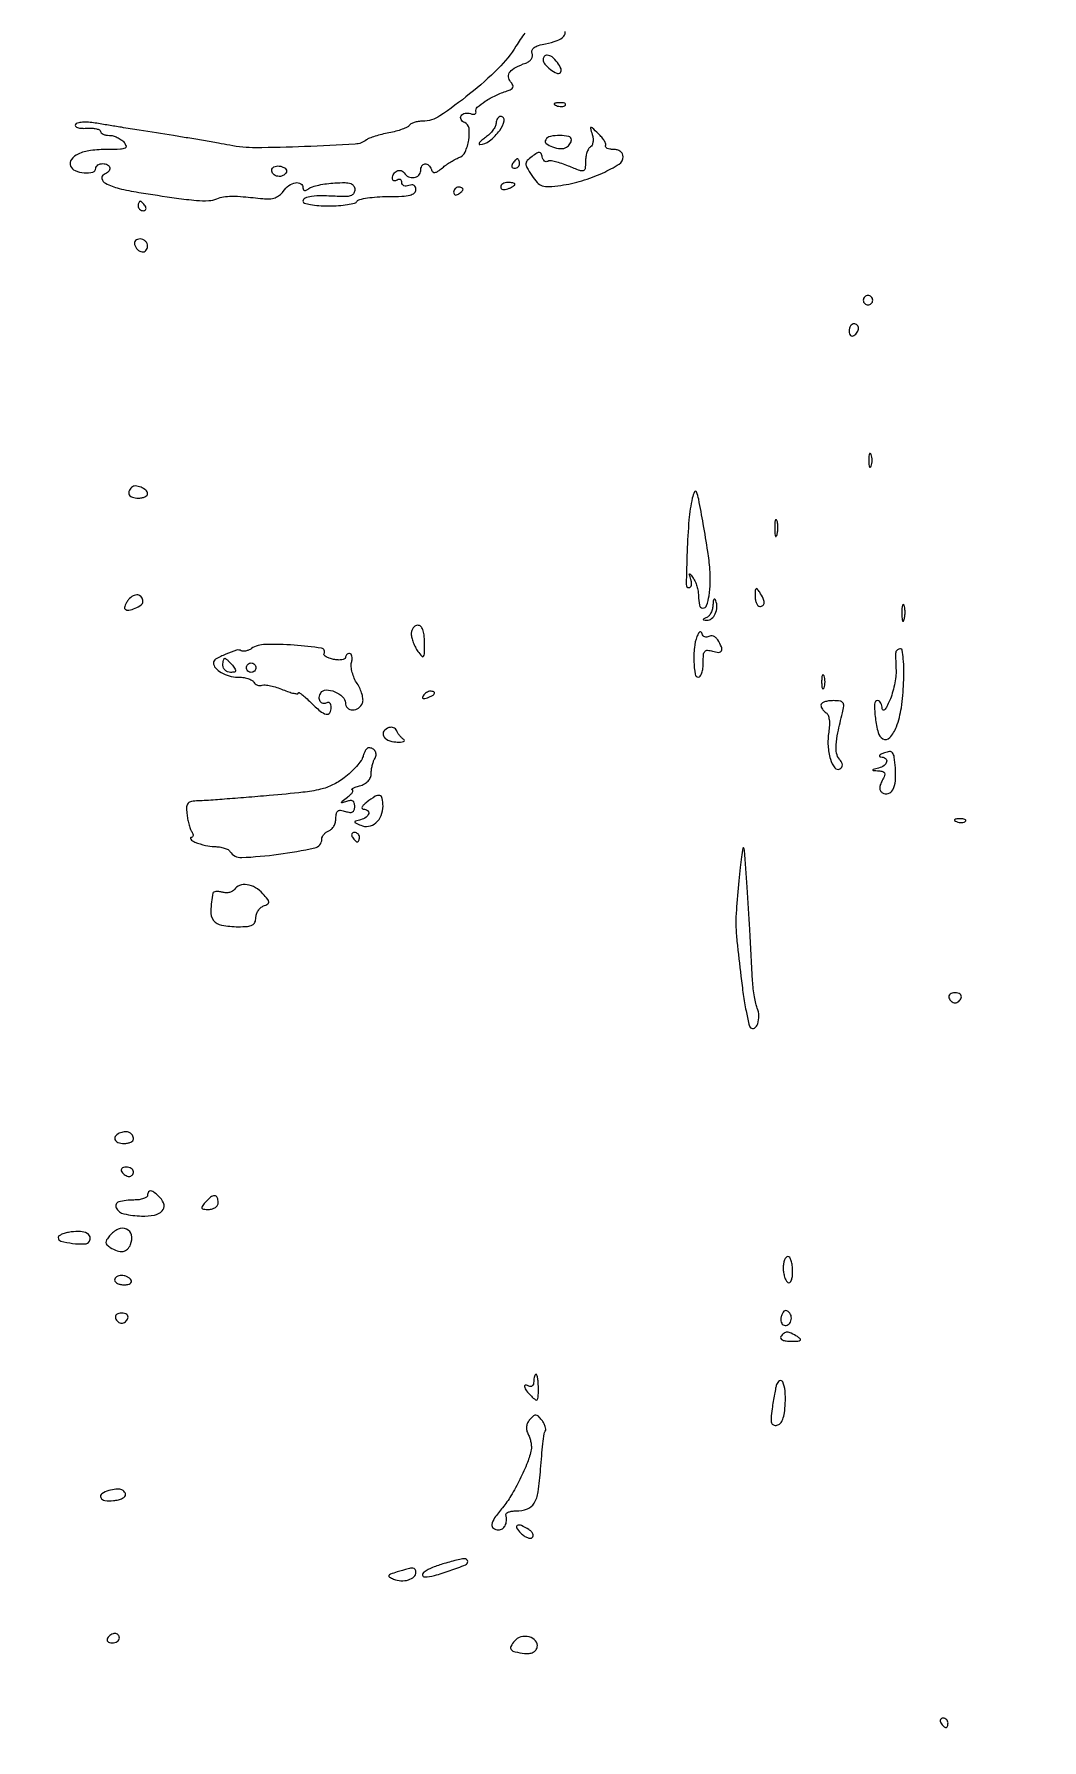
# Model space of a CAD drawing. Extents: x 0 to 4160, y 0 to 3120.
# Drawn here: x 2236.9 to 2450.9, y 1433.4 to 1795.5 of the extents above; entities that cross this region are included whole.
import ezdxf

# ---------------------------------------------------------------- set-up
doc = ezdxf.new("R2010")
doc.units = 0

msp = doc.modelspace()

# ---------------------------------------------------------------- linework, layer by layer
for points in [[(4159.499279, 606.274193, 0.000001), (4159.667734, 974.478125, 0.000057)], [(757.647081, 3119.740147, 0.000002), (520.492565, 3119.487217, 0.4139)], [(1964.75, 0.149832, 0.000016), (2717.930904, 0.232101, 0.000028), (3351.473438, 0.357111)], [(2341.142253, 1795.693902, 0.016399), (2340.159631, 1794.371479, 0.015267), (2339.241005, 1792.956147, -0.061749), (2335.506317, 1788.227774, -0.025322), (2329.393163, 1782.775648, -0.021473), (2323.057939, 1778.110468, -0.149037), (2319.415215, 1777, 0.035522), (2318.49571, 1776.934593, 0.040038), (2317.631864, 1776.73955, 0.0439), (2316.938224, 1776.454559, 0.135735), (2316.570062, 1776.113363, -0.14433), (2316.139623, 1775.727736, -0.022622), (2315.07825, 1775.280714, -0.023561), (2313.741266, 1774.857923, -0.018607), (2312.261045, 1774.523877, 0.013769), (2310.747825, 1774.197735, 0.015405), (2309.311057, 1773.799132, 0.014823), (2308.113862, 1773.387622, 0.075161), (2307.5, 1773.043639, -0.151646), (2305.077273, 1772.132263, -0.004703), (2294.335033, 1771.601165, -0.008809), (2283.994777, 1771.36974, -0.048254), (2278.43718, 1771.880659, 0.003079), (2276.052933, 1772.319326, 0.001356), (2272.894047, 1772.871597, 0.001342), (2269.541147, 1773.43916, 0.001802), (2266.5, 1773.934299, -0.000067), (2259.217145, 1775.09411, -0.000402), (2255.430635, 1775.700759, -0.000719), (2252.700824, 1776.144387, -0.000647), (2249.875595, 1776.611448, 0.026124), (2248.445013, 1776.773642, 0.035362), (2247.144392, 1776.760586, 0.038168), (2246.121294, 1776.598595, 0.198521), (2245.667475, 1776.270981, 0.332206), (2245.69777, 1775.927215, 0.132877), (2246.117864, 1775.653647, 0.064426), (2246.939626, 1775.500423, 0.02878), (2248.041881, 1775.502492, -0.026772), (2249.17552, 1775.509167, -0.043258), (2250.131053, 1775.380251, -0.054483), (2250.801869, 1775.15091, -0.290944), (2251, 1774.839235, 0.208802), (2251.140104, 1774.518367, 0.081952), (2251.551532, 1774.246525, 0.062432), (2252.158761, 1774.061584, 0.04276), (2252.877555, 1774, -0.067559), (2253.687666, 1773.890037, -0.044533), (2254.569265, 1773.559375, -0.044279), (2255.385461, 1773.074176, -0.063393), (2256, 1772.5, -0.1008), (2256.415819, 1771.723791, -0.3795), (2256.202235, 1771.263604, -0.095188), (2255.213785, 1771.041494, -0.007808), (2252.556703, 1771, 0.031376), (2248.876042, 1770.768804, 0.073284), (2246.223887, 1770.029744, 0.133594), (2244.824359, 1768.889427, 0.252121), (2244.644227, 1767.484746, 0.207704), (2245.607259, 1766.503425, 0.073873), (2247.558736, 1766.030534, 0.086029), (2249.363263, 1766.177698, 0.341907), (2250, 1767, -0.148195), (2250.115568, 1767.381354, -0.098894), (2250.440625, 1767.70625, -0.082425), (2250.926543, 1767.925306, -0.064853), (2251.5, 1768, -0.121434), (2252.513266, 1767.750227, -0.249695), (2252.960226, 1767.094158, -0.227549), (2252.681271, 1766.302588, -0.108689), (2251.75, 1765.708333, 0.381823), (2251.282306, 1764.83123, 0.216348), (2252.081681, 1763.813351, 0.058652), (2254.934274, 1762.73388, 0.022369), (2259.105532, 1761.888925, 0.002632), (2267.1322, 1760.676916, 0.01556), (2271.355099, 1760.195617, 0.029539), (2273.984297, 1760.134327, 0.092359), (2275.703543, 1760.518693, -0.060243), (2277.142586, 1760.938431, -0.03991), (2278.859518, 1761.082452, -0.023442), (2281.325816, 1760.97642, -0.005348), (2285.484163, 1760.556934, 0.042641), (2286.903499, 1760.520019, 0.071935), (2288.067547, 1760.75944, 0.081396), (2289.015751, 1761.288464, 0.072237), (2289.790867, 1762.111809, -0.084677), (2290.997508, 1763.331638, -0.110933), (2292.436672, 1763.941669, -0.187072), (2293.527047, 1763.732068, -0.258278), (2294, 1762.877555, 0.100099), (2294.084378, 1762.460308, 0.263808), (2294.317645, 1762.280809, 0.159602), (2294.701203, 1762.349231, 0.038749), (2295.25, 1762.701401, -0.088365), (2295.999304, 1763.083638, -0.020206), (2297.38125, 1763.443926, -0.020287), (2299.031278, 1763.734063, -0.018532), (2300.75, 1763.900314, -0.015361), (2302.947695, 1763.963296, -0.079226), (2304.145468, 1763.769764, -0.170454), (2304.764437, 1763.293355, -0.145299), (2305, 1762.499851, -0.124392), (2304.807034, 1761.736216, -0.163865), (2304.285405, 1761.249361, -0.095113), (2303.327038, 1761.018455, -0.025373), (2301.75, 1761.024699, 0.010038), (2298.10434, 1761.150962, 0.036517), (2295.792694, 1761.01568, 0.066208), (2294.43164, 1760.648241, 0.302472), (2294, 1760, 0.331172), (2294.290799, 1759.609106, 0.027462), (2295.598289, 1759.29375, 0.028158), (2297.35528, 1759.072152, 0.017292), (2299.440983, 1759, 0.017115), (2301.570094, 1759.072902, 0.023783), (2303.465225, 1759.29375, 0.021638), (2304.967949, 1759.60908, 0.194165), (2305.5, 1760, -0.199798), (2306.045623, 1760.391852, -0.019282), (2307.68165, 1760.70625, -0.022144), (2309.738245, 1760.927181, -0.015685), (2312.059017, 1761, 0.010971), (2315.026814, 1761.065126, 0.049656), (2316.738676, 1761.3118, 0.1081), (2317.661849, 1761.766551, 0.228277), (2318, 1762.468615, 0.094119), (2317.893789, 1763.027855, 0.166113), (2317.592642, 1763.382077, 0.151899), (2317.114961, 1763.496694, 0.075244), (2316.5, 1763.361626, -0.069008), (2315.926317, 1763.228143, -0.116977), (2315.440625, 1763.29762, -0.152575), (2315.120613, 1763.555236, -0.148627), (2315, 1763.952028, 0.095723), (2314.923227, 1764.34937, 0.173661), (2314.70625, 1764.593972, 0.171987), (2314.381563, 1764.646585, 0.093667), (2314, 1764.5, -0.076764), (2313.617617, 1764.338175, -0.154201), (2313.29375, 1764.357263, -0.186277), (2313.079239, 1764.550471, -0.117858), (2313, 1764.881966, -0.138532), (2313.264632, 1765.818768, -0.149267), (2313.974803, 1766.446462, -0.175852), (2314.825534, 1766.514097, -0.189317), (2315.489919, 1766.016312, 0.148211), (2316.394759, 1765.217983, 0.14235), (2317.606002, 1765.040044, 0.164492), (2318.603607, 1765.53804, 0.19796), (2319, 1766.5, -0.12146), (2319.249826, 1767.513254, -0.249401), (2319.90608, 1767.960771, -0.229948), (2320.691619, 1767.680796, -0.11042), (2321.270567, 1766.75, 0.120097), (2321.588854, 1766.259426, 0.229997), (2322.026466, 1766.122098, 0.115004), (2322.652614, 1766.370053, 0.023562), (2323.603901, 1767.098, -0.020862), (2324.448811, 1767.751807, -0.016103), (2325.420319, 1768.394786, -0.016375), (2326.368209, 1768.937137, -0.037054), (2327.124846, 1769.268589, 0.202556), (2328.434926, 1770.461238, 0.067512), (2329.211785, 1772.992662, 0.07092), (2329.26569, 1775.518265, 0.277869), (2328.346146, 1776.697413, -0.078664), (2327.881209, 1776.965729, -0.106886), (2327.578444, 1777.342119, -0.124097), (2327.484773, 1777.765943, -0.131795), (2327.606894, 1778.172958, -0.119871), (2327.939116, 1778.500707, -0.081636), (2328.434789, 1778.697022, -0.074261), (2329.01447, 1778.735304, -0.071145), (2329.589155, 1778.604162, 0.056955), (2330.10375, 1778.471327, 0.130117), (2330.498706, 1778.518929, 0.203576), (2330.712726, 1778.730816, 0.157488), (2330.738004, 1779.061332, -0.278126), (2331.01847, 1779.947675, -0.034505), (2332.695062, 1781.229681, -0.035791), (2334.931793, 1782.487512, -0.034023), (2337.362624, 1783.437914, 0.039457), (2338.240672, 1783.792246, 0.18849), (2338.596779, 1784.185589, 0.215147), (2338.566709, 1784.680471, 0.052097), (2338.100293, 1785.379154, -0.15261), (2337.660527, 1786.449488, -0.195688), (2337.971919, 1787.457794, -0.105072), (2339.169263, 1788.41695, -0.030565), (2341.353754, 1789.353195, 0.071101), (2342.037732, 1789.714301, 0.093479), (2342.521285, 1790.226479, 0.108141), (2342.740391, 1790.8179, 0.127118), (2342.67287, 1791.410105, -0.179539), (2342.665569, 1792.066849, -0.153559), (2343.085907, 1792.621024, -0.082388), (2344.017876, 1793.074371, -0.025728), (2345.534036, 1793.440407, 0.040315), (2347.95439, 1794.099929, 0.115354), (2349.407268, 1795.044165, 0.260338), (2349.673522, 1796.063794, 0.19317)]]:
    msp.add_lwpolyline(points, format="xyb")
for points in [[(2345, 1790.122445, 0.17682), (2345.369858, 1789.109282, 0.055171), (2346.560975, 1787.975998, 0.057489), (2347.886757, 1787.189476, 0.310978), (2348.666667, 1787.333333, 0.310978), (2348.810524, 1788.113243, 0.057489), (2348.024002, 1789.439025, 0.055171), (2346.890718, 1790.630142, 0.17682), (2345.877555, 1791, 0.099038), (2345.542647, 1790.933005, 0.097945), (2345.257782, 1790.742218, 0.097945), (2345.066995, 1790.457353, 0.099038)], [(2335, 1776.556704, -0.115592), (2334.844548, 1775.893271, -0.04435), (2334.347139, 1775.080094, -0.040914), (2333.627872, 1774.259007, -0.039673), (2332.777494, 1773.556704, 0.018187), (2331.98765, 1772.959517, 0.050022), (2331.493522, 1772.467055, 0.167046), (2331.384778, 1772.174687, 0.431676), (2331.527494, 1772.033269, 0.161397), (2333.626567, 1772.809569, 0.063411), (2335.800387, 1775.051924, 0.109798), (2336.72804, 1777.104294, 0.475856), (2336, 1778, 0.142884), (2335.618659, 1777.888754, 0.099624), (2335.29375, 1777.576032, 0.084255), (2335.074848, 1777.108393, 0.067526)], [(2347.8125, 1780.316886, 0.051402), (2348.359369, 1780.160852, 0.05415), (2348.916927, 1780.123424, 0.060344), (2349.402231, 1780.202593, 0.126455), (2349.729167, 1780.395833, 0.296942), (2349.77538, 1780.614691, 0.208169), (2349.592839, 1780.799335, 0.077125), (2349.112848, 1780.910055, 0.028489), (2348.416667, 1780.921053, 0.018894), (2347.670344, 1780.862007, 0.168741), (2347.37858, 1780.720685, 0.470617), (2347.395823, 1780.538436, 0.054073)], [(2355.441957, 1774.182877, -0.052897), (2355.609226, 1773.364586, -0.061526), (2355.587833, 1772.57116, -0.071563), (2355.391612, 1771.920117, -0.146434), (2355.040677, 1771.52514, 0.127718), (2354.640704, 1771.10697, 0.046279), (2354.305699, 1770.349917, 0.042169), (2354.076887, 1769.414217, 0.038905), (2354, 1768.427563, -0.028416), (2353.914207, 1766.91919, -0.309391), (2353.536154, 1766.48266, -0.157015), (2352.781278, 1766.52386, -0.007442), (2350.393766, 1767.479941, 0.018573), (2348.952944, 1768.02003, 0.024744), (2347.606551, 1768.395584, 0.023458), (2346.490868, 1768.593576, 0.172249), (2345.969448, 1768.481118, -0.168575), (2345.632395, 1768.4059, -0.144297), (2345.296007, 1768.548543, -0.104371), (2345.010668, 1768.904931, -0.061447), (2344.825682, 1769.420647, 0.05936), (2344.575339, 1770.127813, 0.273458), (2344.225957, 1770.355775, 0.153125), (2343.693682, 1770.214382, 0.018161), (2342.672504, 1769.51598, 0.034406), (2341.63031, 1768.62929, 0.19791), (2341.349837, 1767.977368, 0.13614), (2341.558843, 1767.175904, 0.013582), (2342.609758, 1765.472833, 0.039225), (2343.761144, 1763.984528, 0.127502), (2344.79597, 1763.306093, 0.098035), (2346.187004, 1763.122503, 0.018), (2348.777872, 1763.383032, 0.038427), (2353.229765, 1764.346043, 0.035002), (2357.628338, 1766.000796, 0.032244), (2361.141008, 1767.893698, 0.258558), (2362, 1769.44377, 0.122523), (2361.84694, 1770.059009, 0.109415), (2361.41923, 1770.561047, 0.094133), (2360.75787, 1770.888303, 0.068051), (2359.940983, 1771, -0.035051), (2359.17949, 1771.053448, -0.07125), (2358.604417, 1771.220313, -0.129643), (2358.302285, 1771.465893, -0.287769), (2358.282355, 1771.75, 0.214103), (2358.310502, 1772.160119, 0.045422), (2357.995228, 1772.822749, 0.039997), (2357.456325, 1773.58593, 0.028691), (2356.742652, 1774.34872, 0.003048), (2355.424637, 1775.58942, 0.222547), (2355.149442, 1775.677917, 0.460487), (2355.039095, 1775.509821, 0.006287)], [(2345.544496, 1773.071996, 0.375307), (2345.678219, 1772.26646, 0.087041), (2346.976219, 1771.532609, 0.068834), (2348.707895, 1771.175318, 0.156149), (2349.991051, 1771.494469, 0.060317), (2350.376989, 1771.80279, 0.050913), (2350.703621, 1772.211276, 0.053188), (2350.92608, 1772.653046, 0.090299), (2351, 1773.059017, 0.34994), (2350.437844, 1773.763875, 0.05554), (2348.554111, 1773.978306, 0.052263), (2346.54254, 1773.772305, 0.205506)], [(2290.15435, 1765.75435, -0.166888), (2289.203621, 1765.289608, -0.144201), (2288.102544, 1765.470109, -0.184695), (2287.445826, 1766.165772, -0.240722), (2287.515713, 1767.025424, -0.140905), (2287.840444, 1767.320303, -0.078956), (2288.353939, 1767.478978, -0.068155), (2288.971361, 1767.482694, -0.05915), (2289.599242, 1767.323543, -0.057172), (2290.204266, 1767.008079, -0.160337), (2290.492838, 1766.634705, -0.194905), (2290.473898, 1766.213824, -0.089096)], [(2338.5, 1768, 0.082592), (2338.343488, 1767.6179, 0.161196), (2338.3746, 1767.29375, 0.182303), (2338.586039, 1767.078288, 0.108972), (2338.940983, 1767, 0.093332), (2339.345238, 1767.076123, 0.09642), (2339.688914, 1767.29375, 0.099167), (2339.918938, 1767.618444, 0.105053), (2340, 1768, 0.042167), (2339.967655, 1768.382849, 0.061769), (2339.870461, 1768.70625, 0.081139), (2339.727648, 1768.92554, 0.210953), (2339.559017, 1769, 0.151918), (2339.34829, 1768.934461, 0.038439), (2339.066025, 1768.70625, 0.035638), (2338.768994, 1768.382774, 0.029505)], [(2336, 1763.031385, 0.184534), (2336.122486, 1762.710807, 0.147206), (2336.440625, 1762.516384, 0.100118), (2336.925634, 1762.488865, 0.055937), (2337.5, 1762.638374, 0.02136), (2338.074558, 1762.887494, 0.030395), (2338.559375, 1763.160341, 0.030693), (2338.912889, 1763.420671, 0.222225), (2339, 1763.606989, 0.289661), (2338.903916, 1763.758929, 0.046727), (2338.559375, 1763.884553, 0.039339), (2338.074824, 1763.971531, 0.024748), (2337.5, 1764, 0.062722), (2336.926468, 1763.92777, 0.08088), (2336.440625, 1763.715469, 0.098158), (2336.115494, 1763.400789, 0.152681)], [(2259, 1759, 0.105053), (2259.081062, 1758.618444, 0.099167), (2259.311086, 1758.29375, 0.09642), (2259.654762, 1758.076123, 0.093332), (2260.059017, 1758, 0.108972), (2260.413961, 1758.078288, 0.182303), (2260.6254, 1758.29375, 0.161196), (2260.656512, 1758.6179, 0.082592), (2260.5, 1759, 0.029505), (2260.231006, 1759.382774, 0.035638), (2259.933975, 1759.70625, 0.038439), (2259.65171, 1759.934461, 0.151918), (2259.440983, 1760, 0.210953), (2259.272352, 1759.92554, 0.081139), (2259.129539, 1759.70625, 0.061769), (2259.032345, 1759.382849, 0.042167)], [(2326, 1761.940983, 0.108972), (2326.078288, 1761.586039, 0.182303), (2326.29375, 1761.3746, 0.161196), (2326.6179, 1761.343488, 0.082592), (2327, 1761.5, 0.029505), (2327.382774, 1761.768994, 0.035638), (2327.70625, 1762.066025, 0.038439), (2327.934461, 1762.34829, 0.151918), (2328, 1762.559017, 0.210953), (2327.92554, 1762.727648, 0.081139), (2327.70625, 1762.870461, 0.061769), (2327.382849, 1762.967655, 0.042167), (2327, 1763, 0.105053), (2326.618444, 1762.918938, 0.099167), (2326.29375, 1762.688914, 0.09642), (2326.076123, 1762.345238, 0.093332)], [(2258.229167, 1750.8125, 0.113253), (2258.877068, 1749.749304, 0.165501), (2259.846361, 1749.257027, 0.244413), (2260.653027, 1749.540134, 0.190724), (2261, 1750.416667, 0.099038), (2260.879125, 1751.020927, 0.097945), (2260.534896, 1751.534896, 0.097945), (2260.020927, 1751.879125, 0.099038), (2259.416667, 1752, 0.077096), (2258.841384, 1751.910766, 0.119977), (2258.414714, 1751.651172, 0.144529), (2258.204183, 1751.264262, 0.134046)], [(2413, 1739, 0.099038), (2413.076342, 1738.618362, 0.097945), (2413.29375, 1738.29375, 0.097945), (2413.618362, 1738.076342, 0.099038), (2414, 1738, 0.099038), (2414.381638, 1738.076342, 0.097945), (2414.70625, 1738.29375, 0.097945), (2414.923658, 1738.618362, 0.099038), (2415, 1739, 0.099038), (2414.923658, 1739.381638, 0.097945), (2414.70625, 1739.70625, 0.097945), (2414.381638, 1739.923658, 0.099038), (2414, 1740, 0.099038), (2413.618362, 1739.923658, 0.097945), (2413.29375, 1739.70625, 0.097945), (2413.076342, 1739.381638, 0.099038)], [(2410, 1732.440983, 0.066118), (2410.073267, 1731.889346, 0.138808), (2410.29375, 1731.521475, 0.191142), (2410.620352, 1731.392057, 0.139169), (2411, 1731.5, 0.06081), (2411.382515, 1731.806203, 0.051032), (2411.70625, 1732.2129, 0.053229), (2411.926698, 1732.653442, 0.089642), (2412, 1733.059017, 0.105429), (2411.923444, 1733.418051, 0.099231), (2411.70625, 1733.723586, 0.096318), (2411.381732, 1733.928382, 0.092995), (2411, 1734, 0.153634), (2410.618621, 1733.879982, 0.097988), (2410.29375, 1733.542039, 0.080552), (2410.074545, 1733.037096, 0.062283)], [(2414.157895, 1705, 0.017491), (2414.189089, 1704.10856, 0.078554), (2414.306058, 1703.601562, 0.447206), (2414.474999, 1703.540618, 0.174857), (2414.662281, 1703.75, 0.057986), (2414.818615, 1704.320008, 0.037979), (2414.87034, 1705, 0.037979), (2414.818615, 1705.679992, 0.057986), (2414.662281, 1706.25, 0.174857), (2414.474999, 1706.459382, 0.447206), (2414.306058, 1706.398438, 0.078554), (2414.189089, 1705.89144, 0.017491)], [(2257.597766, 1699.264432, 0.104297), (2257.047981, 1698.420792, 0.235241), (2257.116527, 1697.680805, 0.186855), (2257.79516, 1697.16822, 0.069473), (2259, 1697, 0.042713), (2259.765672, 1697.065528, 0.06238), (2260.4125, 1697.262322, 0.081888), (2260.850784, 1697.551578, 0.208972), (2261, 1697.893011, 0.218907), (2260.6448, 1698.665438, 0.081579), (2259.599301, 1699.300655, 0.081237), (2258.401339, 1699.569868, 0.214275)], [(2376.687149, 1697, 0.034188), (2375.980138, 1692.37828, 0.011824), (2375.576411, 1685.635248, 0.004125), (2375.380925, 1678.631277, 0.419981), (2375.999917, 1678, 0.217077), (2376.310418, 1678.141471, 0.126927), (2376.496529, 1678.514062, 0.083311), (2376.521718, 1679.079613, 0.047411), (2376.374283, 1679.75, -0.003969), (2376.054679, 1680.771269, -0.369295), (2376.112588, 1680.903721, -0.360133), (2376.255005, 1680.868834, -0.003906), (2376.890355, 1680, -0.054181), (2377.305236, 1679.267495, -0.029721), (2377.656911, 1678.297024, -0.029268), (2377.899944, 1677.257703, -0.041074), (2377.984687, 1676.309017, 0.048707), (2378.201294, 1674.240317, 0.35144), (2378.919731, 1673.643468, 0.32271), (2379.726703, 1674.203897, 0.0463), (2380.247475, 1676.269857, 0.031337), (2380.499992, 1679.014666, 0.027618), (2380.424845, 1681.889064, 0.018328), (2379.979514, 1685.645108, 0.005083), (2379.005608, 1691.5, 0.00274), (2378.049598, 1696.739486, 0.053295), (2377.575453, 1698.314309, 0.642619), (2377.155066, 1698.326725, 0.059529)], [(2394.194949, 1690.5, 0.012823), (2394.235556, 1689.431793, 0.080377), (2394.356533, 1688.900903, 0.597527), (2394.51666, 1688.883358, 0.087174), (2394.692991, 1689.269032, 0.037336), (2394.832894, 1690.036634, 0.029507), (2394.872264, 1690.880008, 0.030339), (2394.814405, 1691.671085, 0.06278), (2394.655937, 1692.269032, 0.31318), (2394.47713, 1692.386009, 0.333666), (2394.315079, 1692.257153, 0.052471), (2394.212705, 1691.580113, 0.014395)], [(2390.015313, 1676.25, 0.042523), (2390.082804, 1675.388595, 0.062416), (2390.298248, 1674.660938, 0.082215), (2390.618823, 1674.167975, 0.210568), (2391, 1674, 0.163584), (2391.667076, 1674.224247, 0.234725), (2391.939692, 1674.772965, 0.112355), (2391.729028, 1675.698623, 0.031558), (2391, 1677, 0.023197), (2390.479509, 1677.728886, 0.409657), (2390.218347, 1677.762149, 0.220444), (2390.050422, 1677.444209, 0.011293)], [(2256.970806, 1675.464824, 0.033864), (2256.526373, 1674.848855, 0.049489), (2256.230583, 1674.249467, 0.061711), (2256.110333, 1673.75, 0.228452), (2256.214371, 1673.452295, 0.244442), (2256.99884, 1673.204536, 0.056396), (2258.372074, 1673.608705, 0.056345), (2259.622212, 1674.310415, 0.241207), (2260, 1675.047972, 0.156883), (2259.701341, 1675.976398, 0.205727), (2258.946647, 1676.4314, 0.158876), (2257.927527, 1676.247672, 0.096445)], [(2381.078947, 1674.333333, -0.052386), (2380.955917, 1673.467174, -0.054028), (2380.656003, 1672.654962, -0.059791), (2380.234573, 1672.013284, -0.122283), (2379.75, 1671.662281, 0.01027), (2379.10877, 1671.388093, 0.30932), (2379.02218, 1671.245655, 0.36718), (2379.126789, 1671.135049, 0.011982), (2379.781385, 1671.078947, 0.19134), (2380.788991, 1671.409034, 0.112291), (2381.570267, 1672.431512, 0.096643), (2381.908845, 1673.838619, 0.106757), (2381.673277, 1675.217011, 0.11146), (2381.472137, 1675.508521, 0.459692), (2381.286098, 1675.486664, 0.117486), (2381.140493, 1675.097678, 0.021967)], [(2421.194949, 1672.5, 0.012823), (2421.235556, 1671.431793, 0.080377), (2421.356533, 1670.900903, 0.597527), (2421.51666, 1670.883358, 0.087174), (2421.692991, 1671.269032, 0.037336), (2421.832894, 1672.036634, 0.029507), (2421.872264, 1672.880008, 0.030339), (2421.814405, 1673.671085, 0.06278), (2421.655937, 1674.269032, 0.31318), (2421.47713, 1674.386009, 0.333666), (2421.315079, 1674.257153, 0.052471), (2421.212705, 1673.580113, 0.014395)], [(2317, 1668.19113, 0.059826), (2317.099722, 1667.360679, 0.030164), (2317.41125, 1666.351197, 0.029451), (2317.864006, 1665.33332, 0.038509), (2318.4, 1664.467645, 0.020973), (2319.242829, 1663.411015, 0.473128), (2319.584552, 1663.420686, 0.160737), (2319.77549, 1663.960608, 0.005292), (2319.8, 1666.276516, 0.023876), (2319.720351, 1667.943561, 0.066135), (2319.456002, 1669.085092, 0.112847), (2319.013243, 1669.754468, 0.192753), (2318.4, 1670, 0.128338), (2317.866095, 1669.860664, 0.100732), (2317.41125, 1669.468644, 0.089212), (2317.105424, 1668.882224, 0.075834)], [(2283.047746, 1665.05067, -0.041145), (2282.438659, 1664.732173, -0.046503), (2281.809766, 1664.53306, -0.052174), (2281.252543, 1664.471838, -0.140603), (2280.872681, 1664.578687, 0.220051), (2279.863823, 1664.70072, 0.023825), (2277.611163, 1663.851627, 0.022595), (2275.451781, 1662.799767, 0.274695), (2275, 1662.039485, 0.182697), (2275.409462, 1660.956283, 0.078671), (2276.618192, 1659.956718, 0.067512), (2278.309274, 1659.243484, 0.066173), (2280.140983, 1659, -0.035354), (2281.237899, 1658.922342, -0.039926), (2282.267933, 1658.690744, -0.04377), (2283.094723, 1658.352375, -0.136151), (2283.532624, 1657.947214, 0.090192), (2283.868492, 1657.57452, 0.076899), (2284.332419, 1657.318703, 0.077217), (2284.850069, 1657.21576, 0.092297), (2285.341641, 1657.285983, -0.111499), (2285.992034, 1657.353795, -0.024095), (2287.114419, 1657.165314, -0.024008), (2288.420798, 1656.814199, -0.020928), (2289.75, 1656.32535, 0.016074), (2290.996782, 1655.853028, 0.029291), (2292.045312, 1655.56124, 0.033468), (2292.811352, 1655.448644, 0.437554), (2293, 1655.622944, -0.578069), (2293.159969, 1655.715072, -0.03001), (2293.774432, 1655.307422, -0.023321), (2294.624124, 1654.602718, -0.011594), (2295.636364, 1653.636364, 0.020837), (2297.645097, 1651.78842, 0.115513), (2298.942997, 1651.125768, 0.329788), (2299.690425, 1651.437435, 0.135475), (2300, 1652.559017, 0.06068), (2299.932339, 1653.114487, 0.129571), (2299.726548, 1653.49107, 0.191518), (2299.42208, 1653.63237, 0.153598), (2299.069098, 1653.542705, -0.181097), (2298.273435, 1653.385336, -0.222514), (2297.655401, 1653.809012, -0.163768), (2297.468861, 1654.695917, -0.112663), (2297.815983, 1655.671852, -0.261696), (2298.933239, 1656.271773, -0.093345), (2300.769619, 1655.889401, -0.087716), (2302.426028, 1654.836039, -0.210371), (2303, 1653.532224, 0.204544), (2303.449362, 1652.479733, 0.191548), (2304.536837, 1652.038759, 0.156479), (2305.807791, 1652.437086, 0.148639), (2306.641336, 1653.50772, 0.115698), (2306.74538, 1654.267825, 0.043152), (2306.550607, 1655.33464, 0.039878), (2306.127702, 1656.505719, 0.038463), (2305.520014, 1657.609799, -0.041776), (2304.906205, 1658.742675, -0.037834), (2304.465261, 1659.999579, -0.039922), (2304.246243, 1661.189852, -0.089727), (2304.316443, 1662.102078, 0.043304), (2304.440675, 1662.829179, 0.074), (2304.400718, 1663.442486, 0.11121), (2304.21189, 1663.849588, 0.232822), (2303.90638, 1664, 0.09395), (2303.5604, 1663.934411, 0.096603), (2303.266249, 1663.746985, 0.099047), (2303.069359, 1663.467325, 0.104371), (2303, 1663.138672, -0.284952), (2302.817168, 1662.843909, -0.076815), (2302.269049, 1662.670089, -0.053869), (2301.465357, 1662.632993, -0.031854), (2300.511655, 1662.753021, -0.031432), (2299.59095, 1662.98981, -0.058503), (2298.891879, 1663.31164, -0.094455), (2298.506831, 1663.660877, -0.309159), (2298.491798, 1663.986729, 0.539623), (2297.954696, 1665.139224, 0.019059), (2292.121603, 1665.765132, 0.021235), (2285.982431, 1665.926733, 0.137839)], [(2377.683521, 1667.617651, 0.066118), (2377.126215, 1665.283405, 0.034771), (2377.028213, 1662.297198, 0.029316), (2377.284883, 1659.612713, 0.369812), (2378, 1659, 0.258322), (2378.384451, 1659.212827, 0.061193), (2378.70625, 1659.901045, 0.047916), (2378.92727, 1660.892276, 0.030917), (2379, 1662.067388, -0.020266), (2379.067867, 1663.741111, -0.15294), (2379.361269, 1664.466036, -0.245663), (2379.935233, 1664.709315, -0.056673), (2381, 1664.5, 0.058577), (2382.293202, 1664.250874, 0.312643), (2382.879671, 1664.596657, 0.217685), (2382.882432, 1665.422114, 0.034832), (2382.096491, 1666.878115, 0.072191), (2381.685838, 1667.357099, 0.086383), (2381.178513, 1667.66507, 0.09922), (2380.655854, 1667.757728, 0.133596), (2380.197214, 1667.621885, -0.108232), (2379.774836, 1667.473447, -0.126376), (2379.354268, 1667.528043, -0.121824), (2379.000945, 1667.78187, -0.096202), (2378.768931, 1668.193208, 0.110323), (2378.55384, 1668.550809, 0.33614), (2378.291101, 1668.593475, 0.149318), (2377.993702, 1668.2969, 0.030993)], [(2279, 1661.5, -0.020633), (2279.618371, 1660.689039, -0.217533), (2279.691858, 1660.28931, -0.304492), (2279.434686, 1660.057736, -0.035496), (2278.622445, 1660, -0.091307), (2278.003059, 1660.114059, -0.095788), (2277.476593, 1660.440625, -0.099536), (2277.124301, 1660.927707, -0.107348), (2277, 1661.5, -0.023761), (2277.027334, 1662.07485, -0.037907), (2277.110907, 1662.559375, -0.044235), (2277.231422, 1662.90557, -0.294983), (2277.377555, 1663, -0.172217), (2277.587584, 1662.925448, -0.016008), (2278.00989, 1662.559375, -0.019119), (2278.495645, 1662.074554, -0.013852)], [(2284, 1661, -0.099038), (2283.923658, 1660.618362, -0.097945), (2283.70625, 1660.29375, -0.097945), (2283.381638, 1660.076342, -0.099038), (2283, 1660, -0.099038), (2282.618362, 1660.076342, -0.097945), (2282.29375, 1660.29375, -0.097945), (2282.076342, 1660.618362, -0.099038), (2282, 1661, -0.099038), (2282.076342, 1661.381638, -0.097945), (2282.29375, 1661.70625, -0.097945), (2282.618362, 1661.923658, -0.099038), (2283, 1662, -0.099038), (2283.381638, 1661.923658, -0.097945), (2283.70625, 1661.70625, -0.097945), (2283.923658, 1661.381638, -0.099038)], [(2419.898683, 1664.25, 0.032854), (2419.867485, 1663.795879, 0.004415), (2419.873157, 1662.83804, 0.005084), (2419.901487, 1661.701452, 0.004259), (2419.954062, 1660.496518, -0.042996), (2419.906676, 1659.095719, -0.021612), (2419.619334, 1657.348206, -0.021287), (2419.163798, 1655.554873, -0.02947), (2418.594521, 1653.996518, -0.017274), (2418.00617, 1652.758729, -0.06241), (2417.51218, 1652.041165, -0.330241), (2417.216414, 1651.979579, -0.286416), (2417.039142, 1652.25, 0.049374), (2416.957695, 1652.919655, 0.068369), (2416.746982, 1653.485938, 0.087413), (2416.446388, 1653.867597, 0.184368), (2416.099521, 1654, 0.413518), (2415.382297, 1653.284478, 0.032116), (2415.567217, 1650.297783, 0.032709), (2416.163647, 1647.220436, 0.192421), (2417.122884, 1645.924053, 0.363971), (2418.639332, 1646.14481, 0.092317), (2420.029872, 1648.443725, 0.053144), (2421.082593, 1652.503936, 0.027195), (2421.572564, 1657.75, 0.011988), (2421.613644, 1660.529726, 0.019912), (2421.498828, 1662.870312, 0.014877), (2421.2815, 1664.694389, 0.371405), (2420.926827, 1665, 0.077574), (2420.56509, 1664.943537, 0.080311), (2420.242494, 1664.779687, 0.086868), (2420.007807, 1664.536331, 0.11543)], [(2404.157895, 1658, 0.017491), (2404.189089, 1657.10856, 0.078554), (2404.306058, 1656.601562, 0.447206), (2404.474999, 1656.540618, 0.174857), (2404.662281, 1656.75, 0.057986), (2404.818615, 1657.320008, 0.037979), (2404.87034, 1658, 0.037979), (2404.818615, 1658.679992, 0.057986), (2404.662281, 1659.25, 0.174857), (2404.474999, 1659.459382, 0.447206), (2404.306058, 1659.398438, 0.078554), (2404.189089, 1658.89144, 0.017491)], [(2319.507079, 1655.011454, 0.1144), (2319.393111, 1654.674071, 0.32948), (2319.512472, 1654.474315, 0.155351), (2319.868281, 1654.443138, 0.036408), (2320.448062, 1654.618443, 0.029964), (2321.51997, 1655.105273, 0.168622), (2321.942608, 1655.558518, 0.444011), (2321.798253, 1655.882327, 0.079093), (2321.059017, 1656, 0.088797), (2320.65395, 1655.927491, 0.053277), (2320.21498, 1655.709615, 0.051183), (2319.810572, 1655.389589, 0.061454)], [(2404, 1653.059017, 0.097523), (2404.080818, 1652.648604, 0.052521), (2404.326125, 1652.192892, 0.04949), (2404.685539, 1651.764143, 0.055223), (2405.110212, 1651.431885, -0.168082), (2405.5221, 1650.926863, -0.054644), (2405.756088, 1649.978689, -0.044632), (2405.810244, 1648.736227, -0.028816), (2405.661679, 1647.302599, 0.055804), (2405.517737, 1644.390123, 0.058962), (2406.029909, 1641.573892, 0.086238), (2406.963605, 1639.734588, 0.388606), (2408.046686, 1639.528853, 0.109876), (2408.434767, 1639.907011, 0.161086), (2408.556339, 1640.363929, 0.115768), (2408.390847, 1640.91872, 0.043107), (2407.924055, 1641.591509, -0.126894), (2407.336657, 1642.838293, -0.063262), (2407.228679, 1644.592027, -0.03627), (2407.588227, 1647.192898, -0.009007), (2408.560075, 1651.383337, 0.027214), (2408.848415, 1652.870662, 0.19697), (2408.670458, 1653.562153, 0.205481), (2408.06412, 1653.913057, 0.029836), (2406.608408, 1654, 0.034292), (2405.609316, 1653.931397, 0.052324), (2404.76622, 1653.723586, 0.068101), (2404.186242, 1653.420012, 0.242755)], [(2312.25, 1648.266667, 0.144819), (2311.195726, 1647.511876, 0.287652), (2311.095445, 1646.528615, 0.181326), (2312.046852, 1645.636051, 0.079962), (2313.75, 1645.227992, 0.021608), (2314.739903, 1645.195942, 0.075394), (2315.369046, 1645.298343, 0.313268), (2315.527764, 1645.506358, 0.261521), (2315.399944, 1645.759884, -0.043548), (2314.949439, 1646.123652, -0.030148), (2314.505546, 1646.605716, -0.030503), (2314.13255, 1647.124958, -0.053356), (2313.899944, 1647.6, 0.11175), (2313.651536, 1647.986441, 0.098547), (2313.250296, 1648.249583, 0.092972), (2312.757635, 1648.348726, 0.086937)], [(2306.750201, 1642.15277, -0.091797), (2306.332724, 1641.263362, -0.025585), (2305.369494, 1640.055264, -0.024907), (2304.11831, 1638.775386, -0.023836), (2302.728263, 1637.606307, -0.04878), (2300.295572, 1636.100986, -0.056116), (2297.726961, 1635.179284, -0.031288), (2293.990989, 1634.538551, -0.005406), (2286.844694, 1633.846913, -0.001282), (2281.918376, 1633.43656, -0.001584), (2277.326274, 1633.080537, -0.0013), (2273.467107, 1632.803721, -0.011741), (2271.776664, 1632.726709, 0.033798), (2270.304918, 1632.594466, 0.171027), (2269.590883, 1632.208123, 0.176585), (2269.289524, 1631.467613, 0.036508), (2269.341091, 1630.038106, 0.020222), (2269.50596, 1628.943378, 0.018289), (2269.763046, 1627.827783, 0.018659), (2270.067191, 1626.845893, 0.054022), (2270.373444, 1626.204772, -0.048496), (2270.60098, 1625.741634, -0.103491), (2270.661662, 1625.349404, -0.177215), (2270.551976, 1625.092515, -0.20207), (2270.309017, 1624.984687, 0.649892), (2270.151028, 1624.610249, 0.108937), (2271.057608, 1623.989424, 0.033572), (2273.289304, 1623.258986, 0.060951), (2275.190983, 1623.015313, -0.034102), (2276.266378, 1622.93573, -0.038936), (2277.273037, 1622.710748, -0.042567), (2278.079318, 1622.386092, -0.138206), (2278.5, 1622, 0.272985), (2280.984583, 1620.693086, 0.02096), (2288.812557, 1621.404715, 0.020296), (2296.508848, 1622.750872, 0.352908), (2298, 1624.600416, -0.110715), (2298.111238, 1625.096621, -0.066199), (2298.440625, 1625.606834, -0.06125), (2298.926476, 1626.053119, -0.063641), (2299.5, 1626.361626, 0.107324), (2300.073702, 1626.737693, 0.066491), (2300.559375, 1627.384661, 0.062044), (2300.888059, 1628.19062, 0.06592), (2301, 1629.036003, -0.045119), (2301.092586, 1630.059934, -0.191947), (2301.412622, 1630.570815, -0.191997), (2301.996273, 1630.721402, -0.045145), (2303, 1630.5, 0.042486), (2303.947111, 1630.28581, 0.155447), (2304.546159, 1630.389218, 0.199639), (2304.886259, 1630.795188, 0.075956), (2305, 1631.539601, 0.072685), (2304.895222, 1632.256557, 0.185561), (2304.579704, 1632.665475, 0.165954), (2304.042453, 1632.784352, 0.056051), (2303.25, 1632.604535, -0.009234), (2302.298718, 1632.292824, -0.572503), (2302.19172, 1632.390863, -0.173203), (2302.341343, 1632.632808, -0.003813), (2303.44113, 1633.497546, 0.02518), (2304.122734, 1634.082269, 0.063436), (2304.535596, 1634.587935, 0.16424), (2304.615048, 1634.923595, 0.357152), (2304.44113, 1635.09968, -0.483689), (2304.369236, 1635.213277, -0.19229), (2304.510832, 1635.375791, -0.03796), (2305.098305, 1635.622959, -0.012312), (2306, 1635.899657, 0.055373), (2307.048714, 1636.323095, 0.080219), (2307.839711, 1636.930026, 0.091474), (2308.328953, 1637.686999, 0.098148), (2308.5, 1638.549977, -0.032012), (2308.553068, 1639.378018, -0.025986), (2308.712326, 1640.253396, -0.026716), (2308.945156, 1641.0471, -0.059629), (2309.222814, 1641.61052, 0.119648), (2309.512647, 1642.432932, 0.148609), (2309.356672, 1643.225159, 0.149852), (2308.787975, 1643.792098, 0.122193), (2307.949965, 1644, 0.197141), (2307.641063, 1643.873281, 0.054102), (2307.301895, 1643.457376, 0.045969), (2306.987721, 1642.859963, 0.034137)], [(2417.5, 1642.927582, 0.021129), (2416.801912, 1642.618221, 0.098481), (2416.454688, 1642.351109, 0.43574), (2416.473264, 1642.171612, 0.148487), (2416.75, 1642.070285, -0.144583), (2417.686076, 1641.735634, -0.294949), (2417.954422, 1641.036825, -0.191379), (2417.417907, 1640.227106, -0.088183), (2416.25, 1639.689326, 0.002213), (2415.099543, 1639.383234, 0.355883), (2415.027558, 1639.282938, 0.375108), (2415.11177, 1639.197645, 0.002289), (2416.285184, 1639.116001, -0.049568), (2417.161167, 1638.971088, -0.244469), (2417.51823, 1638.643396, -0.184069), (2417.509693, 1638.086588, -0.028009), (2417.032479, 1637.060688, 0.035165), (2416.617703, 1636.134617, 0.092935), (2416.498571, 1635.421188, 0.133989), (2416.660058, 1634.872578, 0.116665), (2417.084428, 1634.447821, 0.21479), (2418.306079, 1634.287579, 0.202821), (2419.275381, 1635.092384, 0.100313), (2419.815203, 1636.986172, 0.039078), (2419.814136, 1639.721433, 0.012834), (2419.574582, 1642.012667, 0.124475), (2419.217423, 1642.913362, 0.266789), (2418.599965, 1643.192195, 0.06952)], [(2307.55887, 1632.468197, 0.027517), (2306.890573, 1631.902343, 0.085437), (2306.537842, 1631.431283, 0.26532), (2306.551294, 1631.141668, 0.256858), (2306.80887, 1631, -0.155939), (2307.708453, 1630.712447, -0.307481), (2307.958023, 1630.040065, -0.184762), (2307.401355, 1629.237805, -0.091257), (2306.25, 1628.728082, 0.008273), (2305.145507, 1628.444512, 0.340761), (2305.005911, 1628.259387, 0.288297), (2305.141642, 1628.048612, 0.006768), (2306.262735, 1627.542883, 0.145265), (2307.941038, 1627.337578, 0.136883), (2309.504421, 1628.07142, 0.119586), (2310.609768, 1629.613798, 0.096238), (2311, 1631.622445, 0.0461), (2310.848379, 1633.263424, 0.294476), (2310.301364, 1633.842385, 0.200787), (2309.351813, 1633.693719, 0.023993)], [(2304.5, 1625, 0.029505), (2304.768994, 1624.617226, 0.035638), (2305.066025, 1624.29375, 0.038439), (2305.34829, 1624.065539, 0.151918), (2305.559017, 1624, 0.210953), (2305.727648, 1624.07446, 0.081139), (2305.870461, 1624.29375, 0.061769), (2305.967655, 1624.617151, 0.042167), (2306, 1625, 0.105053), (2305.918938, 1625.381556, 0.099167), (2305.688914, 1625.70625, 0.09642), (2305.345238, 1625.923877, 0.093332), (2304.940983, 1626, 0.108972), (2304.586039, 1625.921712, 0.182303), (2304.3746, 1625.70625, 0.161196), (2304.343488, 1625.3821, 0.082592)], [(2432.8125, 1628.316886, 0.051402), (2433.359369, 1628.160852, 0.05415), (2433.916927, 1628.123424, 0.060344), (2434.402231, 1628.202593, 0.126455), (2434.729167, 1628.395833, 0.296942), (2434.77538, 1628.614691, 0.208169), (2434.592839, 1628.799335, 0.077125), (2434.112848, 1628.910055, 0.028489), (2433.416667, 1628.921053, 0.018894), (2432.670344, 1628.862007, 0.168741), (2432.37858, 1628.720685, 0.470617), (2432.395823, 1628.538436, 0.054073)], [(2386.586776, 1615.780143, 0.003809), (2386.03869, 1609.450212, 0.024836), (2385.945815, 1606.25858, 0.021868), (2386.160329, 1602.927079, 0.002542), (2387.00403, 1595.5, 0.006996), (2387.522311, 1591.602083, 0.010057), (2388.09869, 1588.168067, 0.006249), (2388.67208, 1585.323458, 0.137969), (2389.062981, 1584.582783, 0.359593), (2389.875185, 1584.484364, 0.170778), (2390.569028, 1585.373403, 0.087968), (2390.827145, 1587.093783, 0.094817), (2390.464375, 1588.75, -0.046062), (2390.161309, 1589.687579, -0.013839), (2389.873508, 1591.160938, -0.013744), (2389.640717, 1592.840229, -0.014502), (2389.505548, 1594.5, 0.001422), (2388.904811, 1605.391033, 0.002482), (2388.33639, 1614.414339, 0.000386), (2387.79507, 1622.287424, 0.180931), (2387.58524, 1622.748094, 0.613612), (2387.443219, 1622.701763, 0.003099), (2387.163162, 1620.830037, 0.007718), (2386.872349, 1618.550464, 0.004366)], [(2279.446158, 1613.912882, -0.128025), (2279.049187, 1613.533643, -0.070103), (2278.417298, 1613.29007, -0.06247), (2277.658807, 1613.211543, -0.058608), (2276.887141, 1613.319262, 0.032545), (2276.154859, 1613.460634, 0.051624), (2275.516858, 1613.474984, 0.06878), (2275.056158, 1613.372924, 0.261584), (2274.872377, 1613.15638, 0.034317), (2274.401221, 1609.358663, 0.176881), (2275.00793, 1607.364286, 0.19144), (2276.720896, 1606.321023, 0.041186), (2280.25, 1606.015313, 0.019975), (2282.198108, 1606.085203, 0.097411), (2283.25678, 1606.378215, 0.175284), (2283.803546, 1606.954026, 0.103489), (2284, 1607.893011, -0.078872), (2284.122318, 1608.663605, -0.065307), (2284.48061, 1609.414378, -0.06668), (2285.010624, 1610.032436, -0.09084), (2285.636119, 1610.41386, 0.043397), (2286.510093, 1610.839435, 0.27953), (2286.729798, 1611.255576, 0.156981), (2286.509839, 1611.821336, 0.013337), (2285.481132, 1613.020849, 0.077078), (2283.906039, 1614.298165, 0.095484), (2282.127538, 1614.921565, 0.118714), (2280.53535, 1614.778565, 0.174574)], [(2431.191667, 1590.925, 0.073624), (2431.399741, 1590.514089, 0.066918), (2431.723802, 1590.165781, 0.070382), (2432.110048, 1589.930417, 0.102038), (2432.5, 1589.85, 0.102038), (2432.889952, 1589.930417, 0.070382), (2433.276198, 1590.165781, 0.066918), (2433.600259, 1590.514089, 0.073624), (2433.808333, 1590.925, 0.159683), (2433.810399, 1591.333474, 0.143818), (2433.571823, 1591.684219, 0.107546), (2433.111023, 1591.920344, 0.064908), (2432.5, 1592, 0.064908), (2431.888977, 1591.920344, 0.107546), (2431.428177, 1591.684219, 0.143818), (2431.189601, 1591.333474, 0.159683)], [(2255.25, 1562.281721, 0.107219), (2254.249712, 1561.657326, 0.286665), (2254.057715, 1560.875409, 0.23242), (2254.694972, 1560.223856, 0.085145), (2256, 1560, 0.045091), (2256.76556, 1560.06918, 0.064972), (2257.4125, 1560.276414, 0.084925), (2257.849643, 1560.581425, 0.200667), (2258, 1560.940983, 0.132898), (2257.781652, 1561.747963, 0.14824), (2257.192225, 1562.294836, 0.122936), (2256.300905, 1562.48387, 0.077342)], [(2255.5, 1554, 0.06081), (2255.806203, 1553.617485, 0.051032), (2256.2129, 1553.29375, 0.053229), (2256.653442, 1553.073302, 0.089642), (2257.059017, 1553, 0.105429), (2257.418051, 1553.076556, 0.099231), (2257.723586, 1553.29375, 0.096318), (2257.928382, 1553.618268, 0.092995), (2258, 1554, 0.153634), (2257.879982, 1554.381379, 0.097988), (2257.542039, 1554.70625, 0.080552), (2257.037096, 1554.925455, 0.062283), (2256.440983, 1555, 0.066118), (2255.889346, 1554.926733, 0.138808), (2255.521475, 1554.70625, 0.191142), (2255.392057, 1554.379648, 0.139169)], [(2261, 1549, -0.251914), (2260.793368, 1548.615903, -0.064068), (2260.136086, 1548.29375, -0.049716), (2259.18562, 1548.0728, -0.032276), (2258.059017, 1548, 0.065172), (2254.878544, 1547.583676, 0.473464), (2254.324839, 1546.36378, 0.22721), (2255.980332, 1545.063855, 0.047669), (2259.737729, 1544.597202, 0.053202), (2262.442181, 1544.808596, 0.149512), (2264.106798, 1545.677615, 0.258343), (2264.490825, 1546.977751, 0.142701), (2263.670736, 1548.472121, 0.024742), (2262.4806, 1549.549959, 0.123449), (2261.672199, 1549.931322, 0.318892), (2261.195002, 1549.716926, 0.133572)], [(2273.210573, 1547.461963, 0.02441), (2272.567779, 1546.657184, 0.281919), (2272.538549, 1546.27115, 0.258397), (2272.873432, 1546.046411, 0.021336), (2273.960573, 1546, 0.069641), (2274.751387, 1546.110683, 0.089246), (2275.410096, 1546.433875, 0.103835), (2275.844825, 1546.919933, 0.131445), (2276, 1547.5, 0.098538), (2275.795159, 1548.529308, 0.307022), (2275.234202, 1548.898545, 0.171233), (2274.36018, 1548.576714, 0.039029)], [(2244.75, 1541.216723, 0.027675), (2243.696574, 1541.023101, 0.041283), (2242.807813, 1540.728943, 0.048571), (2242.179872, 1540.38654, 0.248567), (2242, 1540.047077, 0.34107), (2242.604082, 1539.264526, 0.034366), (2245.073909, 1538.796434, 0.034508), (2247.632117, 1538.669423, 0.254767), (2248.656896, 1539.253863, 0.214171), (2248.780574, 1540.188185, 0.206581), (2248.166441, 1540.920584, 0.104695), (2246.742937, 1541.294611, 0.043715)], [(2252.936747, 1540.423785, 0.03121), (2252.300438, 1539.551664, 0.156052), (2252.147786, 1538.973918, 0.190605), (2252.372206, 1538.481966, 0.050531), (2253.064302, 1537.939097, 0.054158), (2254.549092, 1537.210918, 0.124879), (2255.777526, 1537.088562, 0.159131), (2256.726552, 1537.564455, 0.106389), (2257.396256, 1538.590242, 0.142681), (2257.561895, 1540.582295, 0.250082), (2256.535092, 1541.824876, 0.207013), (2254.728199, 1541.792033, 0.113392)], [(2396, 1533.559017, 0.037634), (2396.073842, 1532.57934, 0.041396), (2396.29375, 1531.653525, 0.045439), (2396.615492, 1530.906663, 0.130646), (2397, 1530.5, 0.297719), (2397.391769, 1530.509855, 0.145541), (2397.718784, 1530.916013, 0.069343), (2397.933656, 1531.756294, 0.027979), (2398, 1532.940983, 0.031003), (2397.927265, 1534.112882, 0.048032), (2397.70625, 1535.101414, 0.061379), (2397.384428, 1535.787575, 0.257909), (2397, 1536, 0.222681), (2396.617207, 1535.820624, 0.076538), (2396.29375, 1535.282961, 0.058208), (2396.07317, 1534.49372, 0.039081)], [(2254, 1531, 0.195654), (2254.155423, 1530.618015, 0.086673), (2254.604836, 1530.29375, 0.066561), (2255.270941, 1530.073608, 0.0466), (2256.059017, 1530, 0.047867), (2256.804599, 1530.071541, 0.104212), (2257.33165, 1530.29375, 0.181468), (2257.558599, 1530.621877, 0.202618), (2257.5, 1531, 0.08825), (2257.157656, 1531.382836, 0.053305), (2256.640225, 1531.70625, 0.051278), (2256.038022, 1531.925833, 0.061875), (2255.440983, 1532, 0.067639), (2254.890182, 1531.925146, 0.08433), (2254.423289, 1531.70625, 0.09965), (2254.111069, 1531.38134, 0.142666)], [(2395.676457, 1523.599242, 0.05915), (2395.517306, 1522.971361, 0.068155), (2395.521022, 1522.353939, 0.078956), (2395.679697, 1521.840444, 0.140905), (2395.974576, 1521.515713, 0.240722), (2396.834228, 1521.445826, 0.184695), (2397.529891, 1522.102544, 0.144201), (2397.710392, 1523.203621, 0.166888), (2397.24565, 1524.15435, 0.089096), (2396.786176, 1524.473898, 0.194905), (2396.365295, 1524.492838, 0.160337), (2395.991921, 1524.204266, 0.057172)], [(2254.191667, 1522.925, 0.073624), (2254.399741, 1522.514089, 0.066918), (2254.723802, 1522.165781, 0.070382), (2255.110048, 1521.930417, 0.102038), (2255.5, 1521.85, 0.102038), (2255.889952, 1521.930417, 0.070382), (2256.276198, 1522.165781, 0.066918), (2256.600259, 1522.514089, 0.073624), (2256.808333, 1522.925, 0.159683), (2256.810399, 1523.333474, 0.143818), (2256.571823, 1523.684219, 0.107546), (2256.111023, 1523.920344, 0.064908), (2255.5, 1524, 0.064908), (2254.888977, 1523.920344, 0.107546), (2254.428177, 1523.684219, 0.143818), (2254.189601, 1523.333474, 0.159683)], [(2395.5, 1519, 0.27625), (2395.494373, 1518.612423, 0.157247), (2395.853834, 1518.28793, 0.075986), (2396.616019, 1518.076417, 0.031127), (2397.690983, 1518.015313, 0.01107), (2399.116157, 1518.054644, 0.149908), (2399.600168, 1518.229858, 0.464355), (2399.616325, 1518.515969, 0.046037), (2399, 1519, 0.030273), (2397.714104, 1519.724699, 0.113655), (2396.817281, 1519.931224, 0.167411), (2396.118496, 1519.690509, 0.088664)], [(2343, 1509.440983, -0.066118), (2342.926733, 1508.889346, -0.138808), (2342.70625, 1508.521475, -0.191142), (2342.379648, 1508.392057, -0.139169), (2342, 1508.5, 0.128944), (2341.29352, 1508.716298, 0.495654), (2341.045109, 1508.415989, 0.108536), (2341.473056, 1507.519699, 0.030939), (2342.5, 1506.357143, 0.029235), (2343.360586, 1505.591713, 0.387041), (2343.75, 1505.619048, 0.182929), (2343.965399, 1506.128104, 0.009608), (2344, 1507.928571, 0.015303), (2343.963955, 1509.106025, 0.025047), (2343.853125, 1510.097768, 0.022428), (2343.69623, 1510.847748, 0.342448), (2343.5, 1511, 0.260789), (2343.307703, 1510.892383, 0.060076), (2343.146875, 1510.542039, 0.047229), (2343.036352, 1510.038256, 0.030404)], [(2394.578191, 1508.813382, 0.024654), (2394.387724, 1508.072645, 0.005244), (2394.133802, 1506.765681, 0.005474), (2393.871708, 1505.243, 0.005181), (2393.63787, 1503.686809, 0.013859), (2393.41389, 1501.678522, 0.09242), (2393.514874, 1500.681716, 0.238286), (2393.926285, 1500.242855, 0.13788), (2394.664343, 1500.186809, 0.163048), (2395.374514, 1500.594833, 0.090448), (2395.89863, 1501.458098, 0.057655), (2396.24882, 1502.82921, 0.021748), (2396.429749, 1504.803451, 0.032372), (2396.38399, 1507.523708, 0.087985), (2395.895768, 1509.380953, 0.431813), (2395.230148, 1509.603726, 0.196868)], [(2342.213271, 1501.442265, 0.066247), (2341.710823, 1500.70493, 0.087048), (2341.476642, 1499.926431, 0.086065), (2341.520202, 1499.107867, 0.063226), (2341.833413, 1498.252888, -0.040641), (2342.160176, 1497.471756, -0.031033), (2342.392128, 1496.574286, -0.031797), (2342.503945, 1495.700644, -0.061878), (2342.461945, 1495, -0.049759), (2341.675327, 1492.294108, -0.01898), (2340.071692, 1488.705995, -0.019179), (2338.167934, 1485.192907, -0.04116), (2336.385665, 1482.681751, 0.020747), (2334.703268, 1480.50511, 0.107806), (2334.113054, 1479.11589, 0.297265), (2334.436954, 1478.32999, 0.151641), (2335.5, 1478, 0.13207), (2336.355182, 1478.229898, 0.146926), (2336.938669, 1478.851487, 0.106242), (2337.199755, 1479.872551, 0.048851), (2337.118421, 1481.25, -0.279363), (2337.236405, 1481.538474, -0.073387), (2337.695724, 1481.784186, -0.052736), (2338.396318, 1481.955133, -0.031797), (2339.25, 1482.015313, 0.083624), (2341.662862, 1482.438608, 0.17649), (2343.108449, 1483.631479, 0.098416), (2343.94303, 1486.026507, 0.016592), (2344.458436, 1490.87408, -0.00528), (2344.696646, 1493.727009, -0.007516), (2344.973077, 1496.255484, -0.004533), (2345.255707, 1498.368119, -0.103244), (2345.463226, 1498.940498, 0.161638), (2345.559391, 1499.345602, 0.054924), (2345.439298, 1499.946772, 0.047763), (2345.149196, 1500.628438, 0.039236), (2344.717967, 1501.292056, 0.031006), (2343.998633, 1502.117745, 0.185131), (2343.487962, 1502.349492, 0.193245), (2342.966521, 1502.1756, 0.03418)], [(2252.75, 1486.304452, 0.082066), (2251.295445, 1485.661776, 0.374001), (2251.063771, 1484.841289, 0.253389), (2251.930084, 1484.204493, 0.063109), (2253.75, 1484.183578, 0.034016), (2254.790772, 1484.375725, 0.053625), (2255.640781, 1484.693457, 0.071944), (2256.193349, 1485.078429, 0.254343), (2256.325, 1485.475, 0.140842), (2255.980618, 1486.174588, 0.15255), (2255.327126, 1486.558136, 0.09129), (2254.28342, 1486.606082, 0.029036)], [(2340.261905, 1477.309524, 0.042131), (2340.963734, 1476.716956, 0.061728), (2341.674603, 1476.334424, 0.081089), (2342.286541, 1476.20492, 0.211086), (2342.69723, 1476.363897, 0.176889), (2342.863389, 1476.721242, 0.124167), (2342.791162, 1477.163226, 0.091488), (2342.478901, 1477.628067, 0.058289), (2341.97104, 1478.03906, 0.030352), (2340.384161, 1478.912647, 0.214706), (2339.525739, 1478.929437, 0.466566), (2339.368268, 1478.409856, 0.051692)], [(2324, 1470.831529, 0.026816), (2321.54005, 1469.99231, 0.053183), (2319.722492, 1469.025978, 0.26077), (2319.40454, 1468.393312, 0.401243), (2319.815749, 1468, 0.067973), (2321.918193, 1468.287145, 0.017004), (2325.229816, 1469.331465, 0.009363), (2328.543665, 1470.572041, 0.307655), (2329, 1471.243479, 0.24258), (2328.763315, 1471.702619, 0.177084), (2328.20027, 1471.857434, 0.044251), (2326.981071, 1471.647336, 0.004015)], [(2314, 1469.037968, 0.01003), (2312.587754, 1468.575975, 0.195659), (2312.250372, 1468.27848, 0.400714), (2312.34484, 1467.973673, 0.026435), (2313.25, 1467.530659, 0.087928), (2314.80167, 1467.172424, 0.086577), (2316.390857, 1467.366036, 0.106828), (2317.570428, 1468.020901, 0.216056), (2318, 1468.968615, 0.148584), (2317.811418, 1469.589199, 0.245628), (2317.341748, 1469.845206, 0.071646), (2316.349783, 1469.719844, 0.006836)], [(2252.5, 1455, 0.139169), (2252.392057, 1454.620352, 0.191142), (2252.521475, 1454.29375, 0.138808), (2252.889346, 1454.073267, 0.066118), (2253.440983, 1454, 0.062283), (2254.037096, 1454.074545, 0.080552), (2254.542039, 1454.29375, 0.097988), (2254.879982, 1454.618621, 0.153634), (2255, 1455, 0.092995), (2254.928382, 1455.381732, 0.096318), (2254.723586, 1455.70625, 0.099231), (2254.418051, 1455.923444, 0.105429), (2254.059017, 1456, 0.089642), (2253.653442, 1455.926698, 0.053229), (2253.2129, 1455.70625, 0.051032), (2252.806203, 1455.382515, 0.06081)], [(2338.894267, 1454.372599, 0.057711), (2338.168271, 1453.258254, 0.295011), (2338.246708, 1452.558414, 0.173081), (2339.031469, 1452.085153, 0.021779), (2341.020784, 1451.771561, 0.049878), (2342.072268, 1451.757759, 0.093137), (2342.889545, 1451.98596, 0.116271), (2343.4508, 1452.448738, 0.111288), (2343.757436, 1453.120705, 0.235361), (2343.418963, 1454.414548, 0.151305), (2342.07167, 1455.244823, 0.125474), (2340.283717, 1455.248954, 0.159005)], [(2429.5, 1437, 0.029505), (2429.768994, 1436.617226, 0.035638), (2430.066025, 1436.29375, 0.038439), (2430.34829, 1436.065539, 0.151918), (2430.559017, 1436, 0.210953), (2430.727648, 1436.07446, 0.081139), (2430.870461, 1436.29375, 0.061769), (2430.967655, 1436.617151, 0.042167), (2431, 1437, 0.105053), (2430.918938, 1437.381556, 0.099167), (2430.688914, 1437.70625, 0.09642), (2430.345238, 1437.923877, 0.093332), (2429.940983, 1438, 0.108972), (2429.586039, 1437.921712, 0.182303), (2429.3746, 1437.70625, 0.161196), (2429.343488, 1437.3821, 0.082592)]]:
    msp.add_lwpolyline(points, format="xyb", close=True)

doc.saveas('drawing.dxf')
